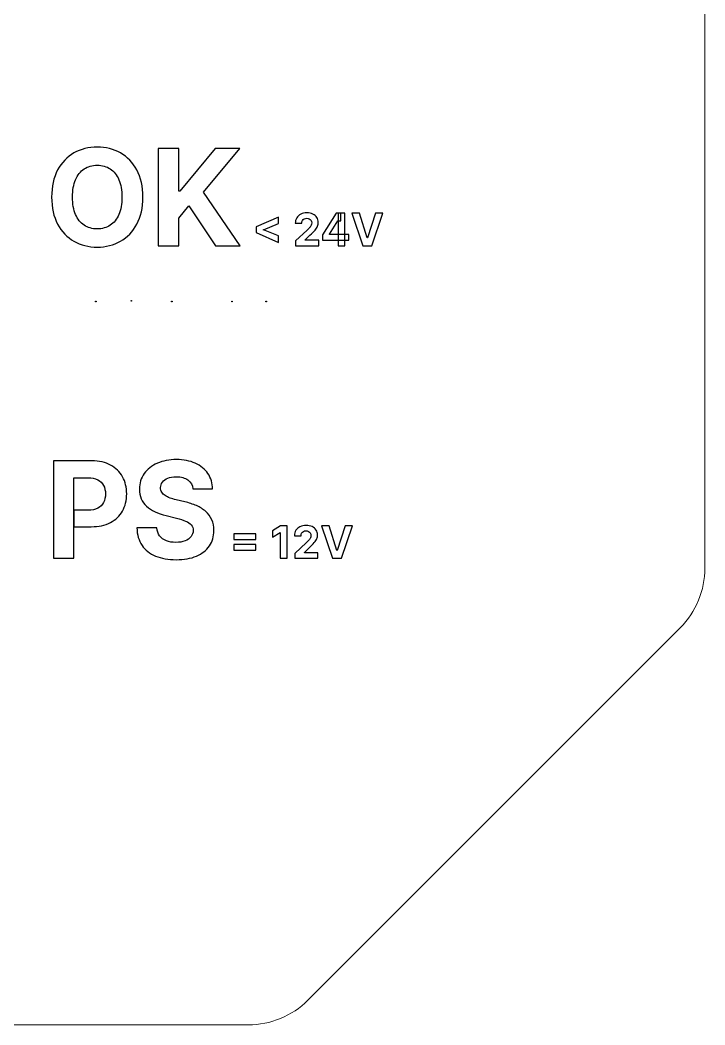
# Model space of a CAD drawing. Header units: millimetres. Extents: x -19 to 19, y -61 to 61.
# Drawn here: x 2.27 to 18.5, y -61 to -37.18 of the extents above; entities that cross this region are included whole.
import ezdxf
from ezdxf.lldxf.tags import DXFTag

# ---------------------------------------------------------------- set-up
doc = ezdxf.new("R2010")
doc.units = ezdxf.units.MM
doc.header["$MEASUREMENT"] = 0
doc.header["$XCLIPFRAME"] = 0
doc.layers.add('Layer 1', color=7, linetype='Continuous')
tags = doc.linetypes.add('New Line43', pattern=[0.2, 0.1, -0.1]).pattern_tags.tags
tags[6:7] = [DXFTag(74, 4), DXFTag(75, 0), DXFTag(340, '0'), DXFTag(46, 1.0), DXFTag(50, 0.0), DXFTag(44, 0.0), DXFTag(45, 0.0)]
tags[4:5] = [DXFTag(74, 4), DXFTag(75, 0), DXFTag(340, '0'), DXFTag(46, 1.0), DXFTag(50, 0.0), DXFTag(44, 0.0), DXFTag(45, 0.0)]
tags = doc.linetypes.add('New Line44', pattern=[0.2, 0.1, -0.1]).pattern_tags.tags
tags[6:7] = [DXFTag(74, 4), DXFTag(75, 0), DXFTag(340, '0'), DXFTag(46, 1.0), DXFTag(50, 0.0), DXFTag(44, 0.0), DXFTag(45, 0.0)]
tags[4:5] = [DXFTag(74, 4), DXFTag(75, 0), DXFTag(340, '0'), DXFTag(46, 1.0), DXFTag(50, 0.0), DXFTag(44, 0.0), DXFTag(45, 0.0)]
tags = doc.linetypes.add('New Line45', pattern=[0.2, 0.1, -0.1]).pattern_tags.tags
tags[6:7] = [DXFTag(74, 4), DXFTag(75, 0), DXFTag(340, '0'), DXFTag(46, 1.0), DXFTag(50, 0.0), DXFTag(44, 0.0), DXFTag(45, 0.0)]
tags[4:5] = [DXFTag(74, 4), DXFTag(75, 0), DXFTag(340, '0'), DXFTag(46, 1.0), DXFTag(50, 0.0), DXFTag(44, 0.0), DXFTag(45, 0.0)]
tags = doc.linetypes.add('New Line46', pattern=[0.2, 0.1, -0.1]).pattern_tags.tags
tags[6:7] = [DXFTag(74, 4), DXFTag(75, 0), DXFTag(340, '0'), DXFTag(46, 1.0), DXFTag(50, 0.0), DXFTag(44, 0.0), DXFTag(45, 0.0)]
tags[4:5] = [DXFTag(74, 4), DXFTag(75, 0), DXFTag(340, '0'), DXFTag(46, 1.0), DXFTag(50, 0.0), DXFTag(44, 0.0), DXFTag(45, 0.0)]
tags = doc.linetypes.add('New Line47', pattern=[0.2, 0.1, -0.1]).pattern_tags.tags
tags[6:7] = [DXFTag(74, 4), DXFTag(75, 0), DXFTag(340, '0'), DXFTag(46, 1.0), DXFTag(50, 0.0), DXFTag(44, 0.0), DXFTag(45, 0.0)]
tags[4:5] = [DXFTag(74, 4), DXFTag(75, 0), DXFTag(340, '0'), DXFTag(46, 1.0), DXFTag(50, 0.0), DXFTag(44, 0.0), DXFTag(45, 0.0)]
picture_1 = doc.add_image_def('image3.png', size_in_pixel=(64, 70))
picture_2 = doc.add_image_def('image17.png', size_in_pixel=(53, 68))
picture_3 = doc.add_image_def('image18.png', size_in_pixel=(46, 68))
picture_4 = doc.add_image_def('image19.png', size_in_pixel=(93, 68))
picture_5 = doc.add_image_def('image20.png', size_in_pixel=(51, 68))

msp = doc.modelspace()

# ---------------------------------------------------------------- linework, layer by layer
at = {"layer": 'Layer 1', "linetype": 'New Line47', "lineweight": 5}
msp.add_open_spline([(18.5019, -50.1686), (18.5019, -50.1686), (18.5019, 50.1865), (18.5019, 50.1865)], degree=3, dxfattribs=at)
at = {"layer": 'Layer 1'}
for points, knots in [([(5.1757, -41.3741), (5.1757, -41.626), (5.128, -41.8401), (5.0325, -42.0168), (5.0325, -42.0168), (4.9379, -42.1932), (4.8085, -42.3284), (4.6446, -42.4215), (4.6446, -42.4215), (4.4815, -42.5139), (4.298, -42.5602), (4.0944, -42.5602), (4.0944, -42.5602), (3.8891, -42.5602), (3.7049, -42.5136), (3.5418, -42.4204), (3.5418, -42.4204), (3.3787, -42.3274), (3.2498, -42.1921), (3.1551, -42.0155), (3.1551, -42.0155), (3.0603, -41.839), (3.013, -41.6252), (3.013, -41.3741), (3.013, -41.3741), (3.013, -41.122), (3.0603, -40.9079), (3.1551, -40.7312), (3.1551, -40.7312), (3.2498, -40.5544), (3.3787, -40.42), (3.5418, -40.3275), (3.5418, -40.3275), (3.7049, -40.2345), (3.8891, -40.1878), (4.0944, -40.1878), (4.0944, -40.1878), (4.298, -40.1878), (4.4815, -40.2345), (4.6446, -40.3275), (4.6446, -40.3275), (4.8085, -40.42), (4.9379, -40.5544), (5.0325, -40.7312), (5.0325, -40.7312), (5.128, -40.9079), (5.1757, -41.122), (5.1757, -41.3741)], [0, 0, 0, 0, 0.0769231, 0.0769231, 0.0769231, 0.0769231, 0.1538462, 0.1538462, 0.1538462, 0.1538462, 0.2307692, 0.2307692, 0.2307692, 0.2307692, 0.3076923, 0.3076923, 0.3076923, 0.3076923, 0.3846154, 0.3846154, 0.3846154, 0.3846154, 0.4615385, 0.4615385, 0.4615385, 0.4615385, 0.5384615, 0.5384615, 0.5384615, 0.5384615, 0.6153846, 0.6153846, 0.6153846, 0.6153846, 0.6923077, 0.6923077, 0.6923077, 0.6923077, 0.7692308, 0.7692308, 0.7692308, 0.7692308, 0.8461538, 0.8461538, 0.8461538, 0.8461538, 1, 1, 1, 1]), ([(5.5374, -42.5287), (5.5374, -42.5287), (5.5374, -40.2193), (5.5374, -40.2193), (5.5374, -40.2193), (5.5374, -40.2193), (6.0257, -40.2193), (6.0257, -40.2193), (6.0257, -40.2193), (6.0257, -40.2193), (6.0257, -41.2375), (6.0257, -41.2375), (6.0257, -41.2375), (6.0257, -41.2375), (6.0561, -41.2375), (6.0561, -41.2375), (6.0561, -41.2375), (6.0561, -41.2375), (6.8871, -40.2193), (6.8871, -40.2193), (6.8871, -40.2193), (6.8871, -40.2193), (7.4724, -40.2193), (7.4724, -40.2193), (7.4724, -40.2193), (7.4724, -40.2193), (6.6154, -41.2534), (6.6154, -41.2534), (6.6154, -41.2534), (6.6154, -41.2534), (7.4825, -42.5287), (7.4825, -42.5287), (7.4825, -42.5287), (7.4825, -42.5287), (6.8985, -42.5287), (6.8985, -42.5287), (6.8985, -42.5287), (6.8985, -42.5287), (6.2659, -41.5793), (6.2659, -41.5793), (6.2659, -41.5793), (6.2659, -41.5793), (6.0257, -41.8725), (6.0257, -41.8725), (6.0257, -41.8725), (6.0257, -41.8725), (6.0257, -42.5287), (6.0257, -42.5287), (6.0257, -42.5287), (6.0257, -42.5287), (5.5374, -42.5287), (5.5374, -42.5287)], [0, 0, 0, 0, 0.0714286, 0.0714286, 0.0714286, 0.0714286, 0.1428571, 0.1428571, 0.1428571, 0.1428571, 0.2142857, 0.2142857, 0.2142857, 0.2142857, 0.2857143, 0.2857143, 0.2857143, 0.2857143, 0.3571429, 0.3571429, 0.3571429, 0.3571429, 0.4285714, 0.4285714, 0.4285714, 0.4285714, 0.5, 0.5, 0.5, 0.5, 0.5714286, 0.5714286, 0.5714286, 0.5714286, 0.6428571, 0.6428571, 0.6428571, 0.6428571, 0.7142857, 0.7142857, 0.7142857, 0.7142857, 0.7857143, 0.7857143, 0.7857143, 0.7857143, 0.8571429, 0.8571429, 0.8571429, 0.8571429, 1, 1, 1, 1]), ([(4.6808, -41.3741), (4.6808, -41.211), (4.6564, -41.0734), (4.6074, -40.9612), (4.6074, -40.9612), (4.5593, -40.8493), (4.4913, -40.7644), (4.4033, -40.7065), (4.4033, -40.7065), (4.3154, -40.6486), (4.2124, -40.6197), (4.0944, -40.6197), (4.0944, -40.6197), (3.9763, -40.6197), (3.8733, -40.6486), (3.7855, -40.7065), (3.7855, -40.7065), (3.6975, -40.7644), (3.629, -40.8493), (3.5801, -40.9612), (3.5801, -40.9612), (3.5321, -41.0734), (3.508, -41.211), (3.508, -41.3741), (3.508, -41.3741), (3.508, -41.537), (3.5321, -41.6746), (3.5801, -41.7868), (3.5801, -41.7868), (3.629, -41.8986), (3.6975, -41.9837), (3.7855, -42.0416), (3.7855, -42.0416), (3.8733, -42.0993), (3.9763, -42.1283), (4.0944, -42.1283), (4.0944, -42.1283), (4.2124, -42.1283), (4.3154, -42.0993), (4.4033, -42.0416), (4.4033, -42.0416), (4.4913, -41.9837), (4.5593, -41.8986), (4.6074, -41.7868), (4.6074, -41.7868), (4.6564, -41.6746), (4.6808, -41.537), (4.6808, -41.3741)], [0, 0, 0, 0, 0.0769231, 0.0769231, 0.0769231, 0.0769231, 0.1538462, 0.1538462, 0.1538462, 0.1538462, 0.2307692, 0.2307692, 0.2307692, 0.2307692, 0.3076923, 0.3076923, 0.3076923, 0.3076923, 0.3846154, 0.3846154, 0.3846154, 0.3846154, 0.4615385, 0.4615385, 0.4615385, 0.4615385, 0.5384615, 0.5384615, 0.5384615, 0.5384615, 0.6153846, 0.6153846, 0.6153846, 0.6153846, 0.6923077, 0.6923077, 0.6923077, 0.6923077, 0.7692308, 0.7692308, 0.7692308, 0.7692308, 0.8461538, 0.8461538, 0.8461538, 0.8461538, 1, 1, 1, 1]), ([(7.866, -42.2148), (7.866, -42.2148), (7.866, -42.0824), (7.866, -42.0824), (7.866, -42.0824), (7.866, -42.0824), (8.3953, -41.8496), (8.3953, -41.8496), (8.3953, -41.8496), (8.3953, -41.8496), (8.3953, -42.0017), (8.3953, -42.0017), (8.3953, -42.0017), (8.3953, -42.0017), (8.0329, -42.1471), (8.0329, -42.1471), (8.0329, -42.1471), (8.0329, -42.1471), (8.0378, -42.1392), (8.0378, -42.1392), (8.0378, -42.1392), (8.0378, -42.1392), (8.0378, -42.158), (8.0378, -42.158), (8.0378, -42.158), (8.0378, -42.158), (8.0329, -42.1501), (8.0329, -42.1501), (8.0329, -42.1501), (8.0329, -42.1501), (8.3953, -42.2956), (8.3953, -42.2956), (8.3953, -42.2956), (8.3953, -42.2956), (8.3953, -42.448), (8.3953, -42.448), (8.3953, -42.448), (8.3953, -42.448), (7.866, -42.2148), (7.866, -42.2148)], [0, 0, 0, 0, 0.0909091, 0.0909091, 0.0909091, 0.0909091, 0.1818182, 0.1818182, 0.1818182, 0.1818182, 0.2727273, 0.2727273, 0.2727273, 0.2727273, 0.3636364, 0.3636364, 0.3636364, 0.3636364, 0.4545455, 0.4545455, 0.4545455, 0.4545455, 0.5454545, 0.5454545, 0.5454545, 0.5454545, 0.6363636, 0.6363636, 0.6363636, 0.6363636, 0.7272727, 0.7272727, 0.7272727, 0.7272727, 0.8181818, 0.8181818, 0.8181818, 0.8181818, 1, 1, 1, 1]), ([(8.7977, -42.5287), (8.7977, -42.5287), (8.7977, -42.4112), (8.7977, -42.4112), (8.7977, -42.4112), (8.7977, -42.4112), (9.0718, -42.1576), (9.0718, -42.1576), (9.0718, -42.1576), (9.0951, -42.1351), (9.1146, -42.1149), (9.1303, -42.0969), (9.1303, -42.0969), (9.1464, -42.0785), (9.1586, -42.0609), (9.1668, -42.0436), (9.1668, -42.0436), (9.1751, -42.0264), (9.1792, -42.0073), (9.1792, -41.9868), (9.1792, -41.9868), (9.1792, -41.9647), (9.174, -41.9449), (9.1638, -41.9286), (9.1638, -41.9286), (9.1535, -41.9121), (9.1395, -41.8997), (9.1218, -41.8909), (9.1218, -41.8909), (9.1039, -41.8817), (9.0838, -41.8772), (9.0612, -41.8772), (9.0612, -41.8772), (9.0376, -41.8772), (9.0171, -41.8821), (8.9996, -41.8916), (8.9996, -41.8916), (8.982, -41.901), (8.9684, -41.9149), (8.959, -41.9325), (8.959, -41.9325), (8.9495, -41.9501), (8.9447, -41.9713), (8.9447, -41.996), (8.9447, -41.996), (8.9447, -41.996), (8.7903, -41.996), (8.7903, -41.996), (8.7903, -41.996), (8.7903, -41.9456), (8.8016, -41.9018), (8.8244, -41.8648), (8.8244, -41.8648), (8.8472, -41.8277), (8.8792, -41.7992), (8.9203, -41.7786), (8.9203, -41.7786), (8.9614, -41.7586), (9.0087, -41.7484), (9.0623, -41.7484), (9.0623, -41.7484), (9.1175, -41.7484), (9.1654, -41.7582), (9.2063, -41.7776), (9.2063, -41.7776), (9.2474, -41.797), (9.2793, -41.8238), (9.3022, -41.8581), (9.3022, -41.8581), (9.325, -41.8922), (9.3363, -41.9319), (9.3363, -41.9763), (9.3363, -41.9763), (9.3363, -42.0052), (9.3306, -42.0337), (9.319, -42.062), (9.319, -42.062), (9.3078, -42.0905), (9.2877, -42.122), (9.2586, -42.1565), (9.2586, -42.1565), (9.2295, -42.1908), (9.1884, -42.232), (9.1356, -42.28), (9.1356, -42.28), (9.1356, -42.28), (9.0232, -42.3904), (9.0232, -42.3904), (9.0232, -42.3904), (9.0232, -42.3904), (9.0232, -42.3954), (9.0232, -42.3954), (9.0232, -42.3954), (9.0232, -42.3954), (9.3465, -42.3954), (9.3465, -42.3954), (9.3465, -42.3954), (9.3465, -42.3954), (9.3465, -42.5287), (9.3465, -42.5287), (9.3465, -42.5287), (9.3465, -42.5287), (8.7977, -42.5287), (8.7977, -42.5287)], [0, 0, 0, 0, 0.037037, 0.037037, 0.037037, 0.037037, 0.0740741, 0.0740741, 0.0740741, 0.0740741, 0.1111111, 0.1111111, 0.1111111, 0.1111111, 0.1481481, 0.1481481, 0.1481481, 0.1481481, 0.1851852, 0.1851852, 0.1851852, 0.1851852, 0.2222222, 0.2222222, 0.2222222, 0.2222222, 0.2592593, 0.2592593, 0.2592593, 0.2592593, 0.2962963, 0.2962963, 0.2962963, 0.2962963, 0.3333333, 0.3333333, 0.3333333, 0.3333333, 0.3703704, 0.3703704, 0.3703704, 0.3703704, 0.4074074, 0.4074074, 0.4074074, 0.4074074, 0.4444444, 0.4444444, 0.4444444, 0.4444444, 0.4814815, 0.4814815, 0.4814815, 0.4814815, 0.5185185, 0.5185185, 0.5185185, 0.5185185, 0.5555556, 0.5555556, 0.5555556, 0.5555556, 0.5925926, 0.5925926, 0.5925926, 0.5925926, 0.6296296, 0.6296296, 0.6296296, 0.6296296, 0.6666667, 0.6666667, 0.6666667, 0.6666667, 0.7037037, 0.7037037, 0.7037037, 0.7037037, 0.7407407, 0.7407407, 0.7407407, 0.7407407, 0.7777778, 0.7777778, 0.7777778, 0.7777778, 0.8148148, 0.8148148, 0.8148148, 0.8148148, 0.8518519, 0.8518519, 0.8518519, 0.8518519, 0.8888889, 0.8888889, 0.8888889, 0.8888889, 0.9259259, 0.9259259, 0.9259259, 0.9259259, 1, 1, 1, 1]), ([(9.4362, -42.3932), (9.4362, -42.3932), (9.4362, -42.2652), (9.4362, -42.2652), (9.4362, -42.2652), (9.4362, -42.2652), (9.7576, -41.7589), (9.7576, -41.7589), (9.7576, -41.7589), (9.7576, -41.7589), (9.8681, -41.7589), (9.8681, -41.7589), (9.8681, -41.7589), (9.8681, -41.7589), (9.8681, -41.9364), (9.8681, -41.9364), (9.8681, -41.9364), (9.8681, -41.9364), (9.8026, -41.9364), (9.8026, -41.9364), (9.8026, -41.9364), (9.8026, -41.9364), (9.6001, -42.2567), (9.6001, -42.2567), (9.6001, -42.2567), (9.6001, -42.2567), (9.6001, -42.2627), (9.6001, -42.2627), (9.6001, -42.2627), (9.6001, -42.2627), (10.0568, -42.2627), (10.0568, -42.2627), (10.0568, -42.2627), (10.0568, -42.2627), (10.0568, -42.3932), (10.0568, -42.3932), (10.0568, -42.3932), (10.0568, -42.3932), (9.4362, -42.3932), (9.4362, -42.3932)], [0, 0, 0, 0, 0.0909091, 0.0909091, 0.0909091, 0.0909091, 0.1818182, 0.1818182, 0.1818182, 0.1818182, 0.2727273, 0.2727273, 0.2727273, 0.2727273, 0.3636364, 0.3636364, 0.3636364, 0.3636364, 0.4545455, 0.4545455, 0.4545455, 0.4545455, 0.5454545, 0.5454545, 0.5454545, 0.5454545, 0.6363636, 0.6363636, 0.6363636, 0.6363636, 0.7272727, 0.7272727, 0.7272727, 0.7272727, 0.8181818, 0.8181818, 0.8181818, 0.8181818, 1, 1, 1, 1]), ([(9.8057, -42.5287), (9.8057, -42.5287), (9.8057, -42.3542), (9.8057, -42.3542), (9.8057, -42.3542), (9.8057, -42.3542), (9.8088, -42.2974), (9.8088, -42.2974), (9.8088, -42.2974), (9.8088, -42.2974), (9.8088, -41.7589), (9.8088, -41.7589), (9.8088, -41.7589), (9.8088, -41.7589), (9.9613, -41.7589), (9.9613, -41.7589), (9.9613, -41.7589), (9.9613, -41.7589), (9.9613, -42.5287), (9.9613, -42.5287), (9.9613, -42.5287), (9.9613, -42.5287), (9.8057, -42.5287), (9.8057, -42.5287)], [0, 0, 0, 0, 0.1428571, 0.1428571, 0.1428571, 0.1428571, 0.2857143, 0.2857143, 0.2857143, 0.2857143, 0.4285714, 0.4285714, 0.4285714, 0.4285714, 0.5714286, 0.5714286, 0.5714286, 0.5714286, 0.7142857, 0.7142857, 0.7142857, 0.7142857, 1, 1, 1, 1]), ([(10.3088, -41.7589), (10.3088, -41.7589), (10.4949, -42.3435), (10.4949, -42.3435), (10.4949, -42.3435), (10.4949, -42.3435), (10.5021, -42.3435), (10.5021, -42.3435), (10.5021, -42.3435), (10.5021, -42.3435), (10.6885, -41.7589), (10.6885, -41.7589), (10.6885, -41.7589), (10.6885, -41.7589), (10.8689, -41.7589), (10.8689, -41.7589), (10.8689, -41.7589), (10.8689, -41.7589), (10.6035, -42.5287), (10.6035, -42.5287), (10.6035, -42.5287), (10.6035, -42.5287), (10.3938, -42.5287), (10.3938, -42.5287), (10.3938, -42.5287), (10.3938, -42.5287), (10.128, -41.7589), (10.128, -41.7589), (10.128, -41.7589), (10.128, -41.7589), (10.3088, -41.7589), (10.3088, -41.7589)], [0, 0, 0, 0, 0.1111111, 0.1111111, 0.1111111, 0.1111111, 0.2222222, 0.2222222, 0.2222222, 0.2222222, 0.3333333, 0.3333333, 0.3333333, 0.3333333, 0.4444444, 0.4444444, 0.4444444, 0.4444444, 0.5555556, 0.5555556, 0.5555556, 0.5555556, 0.6666667, 0.6666667, 0.6666667, 0.6666667, 0.7777778, 0.7777778, 0.7777778, 0.7777778, 1, 1, 1, 1]), ([(3.0536, -49.9379), (3.0536, -49.9379), (3.0536, -47.6283), (3.0536, -47.6283), (3.0536, -47.6283), (3.0536, -47.6283), (3.9647, -47.6283), (3.9647, -47.6283), (3.9647, -47.6283), (4.1399, -47.6283), (4.2891, -47.6619), (4.4123, -47.7289), (4.4123, -47.7289), (4.5357, -47.7949), (4.6297, -47.887), (4.6942, -48.0052), (4.6942, -48.0052), (4.7597, -48.1223), (4.7924, -48.2577), (4.7924, -48.411), (4.7924, -48.411), (4.7924, -48.5644), (4.7593, -48.6995), (4.6932, -48.817), (4.6932, -48.817), (4.627, -48.9342), (4.5311, -49.0256), (4.4055, -49.0908), (4.4055, -49.0908), (4.2808, -49.1564), (4.1296, -49.1889), (3.9523, -49.1889), (3.9523, -49.1889), (3.9523, -49.1889), (3.5422, -49.1889), (3.5422, -49.1889), (3.5422, -49.1889), (3.5422, -49.1889), (3.5422, -48.7977), (3.5422, -48.7977), (3.5422, -48.7977), (3.5422, -48.7977), (3.8733, -48.7977), (3.8733, -48.7977), (3.8733, -48.7977), (3.9673, -48.7977), (4.0448, -48.7818), (4.1056, -48.7493), (4.1056, -48.7493), (4.1672, -48.7161), (4.2131, -48.6706), (4.2432, -48.6127), (4.2432, -48.6127), (4.274, -48.5542), (4.2894, -48.4868), (4.2894, -48.411), (4.2894, -48.411), (4.2894, -48.3344), (4.274, -48.2673), (4.2432, -48.2101), (4.2432, -48.2101), (4.2131, -48.1523), (4.1672, -48.1075), (4.1056, -48.0761), (4.1056, -48.0761), (4.044, -48.0436), (3.9659, -48.0277), (3.8711, -48.0277), (3.8711, -48.0277), (3.8711, -48.0277), (3.5418, -48.0277), (3.5418, -48.0277), (3.5418, -48.0277), (3.5418, -48.0277), (3.5418, -49.9379), (3.5418, -49.9379), (3.5418, -49.9379), (3.5418, -49.9379), (3.0536, -49.9379), (3.0536, -49.9379)], [0, 0, 0, 0, 0.047619, 0.047619, 0.047619, 0.047619, 0.0952381, 0.0952381, 0.0952381, 0.0952381, 0.1428571, 0.1428571, 0.1428571, 0.1428571, 0.1904762, 0.1904762, 0.1904762, 0.1904762, 0.2380952, 0.2380952, 0.2380952, 0.2380952, 0.2857143, 0.2857143, 0.2857143, 0.2857143, 0.3333333, 0.3333333, 0.3333333, 0.3333333, 0.3809524, 0.3809524, 0.3809524, 0.3809524, 0.4285714, 0.4285714, 0.4285714, 0.4285714, 0.4761905, 0.4761905, 0.4761905, 0.4761905, 0.5238095, 0.5238095, 0.5238095, 0.5238095, 0.5714286, 0.5714286, 0.5714286, 0.5714286, 0.6190476, 0.6190476, 0.6190476, 0.6190476, 0.6666667, 0.6666667, 0.6666667, 0.6666667, 0.7142857, 0.7142857, 0.7142857, 0.7142857, 0.7619048, 0.7619048, 0.7619048, 0.7619048, 0.8095238, 0.8095238, 0.8095238, 0.8095238, 0.8571429, 0.8571429, 0.8571429, 0.8571429, 0.9047619, 0.9047619, 0.9047619, 0.9047619, 1, 1, 1, 1]), ([(6.3623, -48.2927), (6.3532, -48.2017), (6.3145, -48.1308), (6.2461, -48.0807), (6.2461, -48.0807), (6.1777, -48.0302), (6.0849, -48.0052), (5.9676, -48.0052), (5.9676, -48.0052), (5.888, -48.0052), (5.8206, -48.0165), (5.7658, -48.0386), (5.7658, -48.0386), (5.7109, -48.0605), (5.6689, -48.0913), (5.6395, -48.1301), (5.6395, -48.1301), (5.6109, -48.1692), (5.5966, -48.2137), (5.5966, -48.2631), (5.5966, -48.2631), (5.5951, -48.3047), (5.6038, -48.3407), (5.6226, -48.3714), (5.6226, -48.3714), (5.6421, -48.4024), (5.6689, -48.429), (5.7026, -48.4515), (5.7026, -48.4515), (5.7365, -48.4734), (5.7755, -48.4924), (5.8199, -48.509), (5.8199, -48.509), (5.8642, -48.5248), (5.9116, -48.5383), (5.962, -48.5496), (5.962, -48.5496), (5.962, -48.5496), (6.1695, -48.5994), (6.1695, -48.5994), (6.1695, -48.5994), (6.2701, -48.6219), (6.3627, -48.6519), (6.4468, -48.6897), (6.4468, -48.6897), (6.531, -48.727), (6.6039, -48.7733), (6.6656, -48.8283), (6.6656, -48.8283), (6.7272, -48.883), (6.775, -48.9475), (6.8089, -49.022), (6.8089, -49.022), (6.8434, -49.0965), (6.861, -49.1818), (6.8618, -49.2781), (6.8618, -49.2781), (6.861, -49.4193), (6.825, -49.542), (6.7535, -49.6458), (6.7535, -49.6458), (6.6828, -49.7488), (6.5807, -49.8288), (6.4468, -49.8861), (6.4468, -49.8861), (6.3137, -49.9422), (6.1533, -49.9703), (5.9653, -49.9703), (5.9653, -49.9703), (5.7789, -49.9703), (5.6166, -49.9418), (5.4782, -49.8846), (5.4782, -49.8846), (5.3407, -49.8275), (5.2331, -49.7431), (5.1557, -49.631), (5.1557, -49.631), (5.0791, -49.5184), (5.0388, -49.3787), (5.0351, -49.2129), (5.0351, -49.2129), (5.0351, -49.2129), (5.5075, -49.2129), (5.5075, -49.2129), (5.5075, -49.2129), (5.5128, -49.2901), (5.535, -49.3547), (5.5741, -49.4065), (5.5741, -49.4065), (5.6139, -49.4577), (5.6669, -49.4965), (5.733, -49.5227), (5.733, -49.5227), (5.7999, -49.5484), (5.8756, -49.5611), (5.9597, -49.5611), (5.9597, -49.5611), (6.0424, -49.5611), (6.1142, -49.5491), (6.1751, -49.5251), (6.1751, -49.5251), (6.2368, -49.5011), (6.2845, -49.4676), (6.3183, -49.4245), (6.3183, -49.4245), (6.3521, -49.3819), (6.3691, -49.3325), (6.3691, -49.2771), (6.3691, -49.2771), (6.3691, -49.2252), (6.3536, -49.1814), (6.3228, -49.1462), (6.3228, -49.1462), (6.2927, -49.1109), (6.2484, -49.0809), (6.1897, -49.0558), (6.1897, -49.0558), (6.1318, -49.0312), (6.0608, -49.0086), (5.9766, -48.9885), (5.9766, -48.9885), (5.9766, -48.9885), (5.7251, -48.9253), (5.7251, -48.9253), (5.7251, -48.9253), (5.5305, -48.8777), (5.3767, -48.8037), (5.264, -48.7031), (5.264, -48.7031), (5.1512, -48.6022), (5.0952, -48.4667), (5.096, -48.2959), (5.096, -48.2959), (5.0952, -48.1561), (5.1324, -48.0341), (5.2076, -47.9293), (5.2076, -47.9293), (5.2835, -47.8249), (5.3876, -47.7434), (5.5199, -47.6849), (5.5199, -47.6849), (5.6522, -47.6262), (5.8026, -47.597), (5.971, -47.597), (5.971, -47.597), (6.1424, -47.597), (6.292, -47.6262), (6.4197, -47.6849), (6.4197, -47.6849), (6.5483, -47.7434), (6.6483, -47.8249), (6.7196, -47.9293), (6.7196, -47.9293), (6.7911, -48.0341), (6.8279, -48.1552), (6.8302, -48.2927), (6.8302, -48.2927), (6.8302, -48.2927), (6.3623, -48.2927), (6.3623, -48.2927)], [0, 0, 0, 0, 0.0243902, 0.0243902, 0.0243902, 0.0243902, 0.0487805, 0.0487805, 0.0487805, 0.0487805, 0.0731707, 0.0731707, 0.0731707, 0.0731707, 0.097561, 0.097561, 0.097561, 0.097561, 0.1219512, 0.1219512, 0.1219512, 0.1219512, 0.1463415, 0.1463415, 0.1463415, 0.1463415, 0.1707317, 0.1707317, 0.1707317, 0.1707317, 0.195122, 0.195122, 0.195122, 0.195122, 0.2195122, 0.2195122, 0.2195122, 0.2195122, 0.2439024, 0.2439024, 0.2439024, 0.2439024, 0.2682927, 0.2682927, 0.2682927, 0.2682927, 0.2926829, 0.2926829, 0.2926829, 0.2926829, 0.3170732, 0.3170732, 0.3170732, 0.3170732, 0.3414634, 0.3414634, 0.3414634, 0.3414634, 0.3658537, 0.3658537, 0.3658537, 0.3658537, 0.3902439, 0.3902439, 0.3902439, 0.3902439, 0.4146341, 0.4146341, 0.4146341, 0.4146341, 0.4390244, 0.4390244, 0.4390244, 0.4390244, 0.4634146, 0.4634146, 0.4634146, 0.4634146, 0.4878049, 0.4878049, 0.4878049, 0.4878049, 0.5121951, 0.5121951, 0.5121951, 0.5121951, 0.5365854, 0.5365854, 0.5365854, 0.5365854, 0.5609756, 0.5609756, 0.5609756, 0.5609756, 0.5853659, 0.5853659, 0.5853659, 0.5853659, 0.6097561, 0.6097561, 0.6097561, 0.6097561, 0.6341463, 0.6341463, 0.6341463, 0.6341463, 0.6585366, 0.6585366, 0.6585366, 0.6585366, 0.6829268, 0.6829268, 0.6829268, 0.6829268, 0.7073171, 0.7073171, 0.7073171, 0.7073171, 0.7317073, 0.7317073, 0.7317073, 0.7317073, 0.7560976, 0.7560976, 0.7560976, 0.7560976, 0.7804878, 0.7804878, 0.7804878, 0.7804878, 0.804878, 0.804878, 0.804878, 0.804878, 0.8292683, 0.8292683, 0.8292683, 0.8292683, 0.8536585, 0.8536585, 0.8536585, 0.8536585, 0.8780488, 0.8780488, 0.8780488, 0.8780488, 0.902439, 0.902439, 0.902439, 0.902439, 0.9268293, 0.9268293, 0.9268293, 0.9268293, 0.9512195, 0.9512195, 0.9512195, 0.9512195, 1, 1, 1, 1]), ([(8.5961, -49.1681), (8.5961, -49.1681), (8.5961, -49.9379), (8.5961, -49.9379), (8.5961, -49.9379), (8.5961, -49.9379), (8.4334, -49.9379), (8.4334, -49.9379), (8.4334, -49.9379), (8.4334, -49.9379), (8.4334, -49.3227), (8.4334, -49.3227), (8.4334, -49.3227), (8.4334, -49.3227), (8.4289, -49.3227), (8.4289, -49.3227), (8.4289, -49.3227), (8.4289, -49.3227), (8.2526, -49.4331), (8.2526, -49.4331), (8.2526, -49.4331), (8.2526, -49.4331), (8.2526, -49.2888), (8.2526, -49.2888), (8.2526, -49.2888), (8.2526, -49.2888), (8.4432, -49.1681), (8.4432, -49.1681), (8.4432, -49.1681), (8.4432, -49.1681), (8.5961, -49.1681), (8.5961, -49.1681)], [0, 0, 0, 0, 0.1111111, 0.1111111, 0.1111111, 0.1111111, 0.2222222, 0.2222222, 0.2222222, 0.2222222, 0.3333333, 0.3333333, 0.3333333, 0.3333333, 0.4444444, 0.4444444, 0.4444444, 0.4444444, 0.5555556, 0.5555556, 0.5555556, 0.5555556, 0.6666667, 0.6666667, 0.6666667, 0.6666667, 0.7777778, 0.7777778, 0.7777778, 0.7777778, 1, 1, 1, 1]), ([(8.7791, -49.9379), (8.7791, -49.9379), (8.7791, -49.8204), (8.7791, -49.8204), (8.7791, -49.8204), (8.7791, -49.8204), (9.0531, -49.5667), (9.0531, -49.5667), (9.0531, -49.5667), (9.0764, -49.5441), (9.0959, -49.524), (9.1118, -49.506), (9.1118, -49.506), (9.1278, -49.4877), (9.1399, -49.4701), (9.1482, -49.4528), (9.1482, -49.4528), (9.1564, -49.4355), (9.1606, -49.4164), (9.1606, -49.396), (9.1606, -49.396), (9.1606, -49.3737), (9.1555, -49.354), (9.1452, -49.3377), (9.1452, -49.3377), (9.135, -49.3212), (9.1208, -49.3088), (9.1031, -49.3), (9.1031, -49.3), (9.0852, -49.2908), (9.0651, -49.2863), (9.0426, -49.2863), (9.0426, -49.2863), (9.0191, -49.2863), (8.9986, -49.2912), (8.981, -49.3008), (8.981, -49.3008), (8.9634, -49.3103), (8.9499, -49.324), (8.9404, -49.3416), (8.9404, -49.3416), (8.9308, -49.3593), (8.926, -49.3805), (8.926, -49.4052), (8.926, -49.4052), (8.926, -49.4052), (8.7716, -49.4052), (8.7716, -49.4052), (8.7716, -49.4052), (8.7716, -49.3547), (8.7831, -49.3109), (8.8057, -49.2739), (8.8057, -49.2739), (8.8285, -49.2369), (8.8605, -49.2082), (8.9016, -49.1878), (8.9016, -49.1878), (8.9427, -49.1677), (8.9902, -49.1574), (9.0438, -49.1574), (9.0438, -49.1574), (9.0988, -49.1574), (9.1468, -49.1673), (9.1876, -49.1868), (9.1876, -49.1868), (9.2289, -49.2061), (9.2607, -49.233), (9.2835, -49.2672), (9.2835, -49.2672), (9.3063, -49.3015), (9.3178, -49.3409), (9.3178, -49.3855), (9.3178, -49.3855), (9.3178, -49.4144), (9.3119, -49.4429), (9.3005, -49.4711), (9.3005, -49.4711), (9.2891, -49.4997), (9.269, -49.5311), (9.2399, -49.5657), (9.2399, -49.5657), (9.2109, -49.5999), (9.1699, -49.6412), (9.117, -49.6892), (9.117, -49.6892), (9.117, -49.6892), (9.0047, -49.7996), (9.0047, -49.7996), (9.0047, -49.7996), (9.0047, -49.7996), (9.0047, -49.8046), (9.0047, -49.8046), (9.0047, -49.8046), (9.0047, -49.8046), (9.3278, -49.8046), (9.3278, -49.8046), (9.3278, -49.8046), (9.3278, -49.8046), (9.3278, -49.9379), (9.3278, -49.9379), (9.3278, -49.9379), (9.3278, -49.9379), (8.7791, -49.9379), (8.7791, -49.9379)], [0, 0, 0, 0, 0.037037, 0.037037, 0.037037, 0.037037, 0.0740741, 0.0740741, 0.0740741, 0.0740741, 0.1111111, 0.1111111, 0.1111111, 0.1111111, 0.1481481, 0.1481481, 0.1481481, 0.1481481, 0.1851852, 0.1851852, 0.1851852, 0.1851852, 0.2222222, 0.2222222, 0.2222222, 0.2222222, 0.2592593, 0.2592593, 0.2592593, 0.2592593, 0.2962963, 0.2962963, 0.2962963, 0.2962963, 0.3333333, 0.3333333, 0.3333333, 0.3333333, 0.3703704, 0.3703704, 0.3703704, 0.3703704, 0.4074074, 0.4074074, 0.4074074, 0.4074074, 0.4444444, 0.4444444, 0.4444444, 0.4444444, 0.4814815, 0.4814815, 0.4814815, 0.4814815, 0.5185185, 0.5185185, 0.5185185, 0.5185185, 0.5555556, 0.5555556, 0.5555556, 0.5555556, 0.5925926, 0.5925926, 0.5925926, 0.5925926, 0.6296296, 0.6296296, 0.6296296, 0.6296296, 0.6666667, 0.6666667, 0.6666667, 0.6666667, 0.7037037, 0.7037037, 0.7037037, 0.7037037, 0.7407407, 0.7407407, 0.7407407, 0.7407407, 0.7777778, 0.7777778, 0.7777778, 0.7777778, 0.8148148, 0.8148148, 0.8148148, 0.8148148, 0.8518519, 0.8518519, 0.8518519, 0.8518519, 0.8888889, 0.8888889, 0.8888889, 0.8888889, 0.9259259, 0.9259259, 0.9259259, 0.9259259, 1, 1, 1, 1]), ([(9.5894, -49.1681), (9.5894, -49.1681), (9.7754, -49.7527), (9.7754, -49.7527), (9.7754, -49.7527), (9.7754, -49.7527), (9.7825, -49.7527), (9.7825, -49.7527), (9.7825, -49.7527), (9.7825, -49.7527), (9.9691, -49.1681), (9.9691, -49.1681), (9.9691, -49.1681), (9.9691, -49.1681), (10.1495, -49.1681), (10.1495, -49.1681), (10.1495, -49.1681), (10.1495, -49.1681), (9.8841, -49.9379), (9.8841, -49.9379), (9.8841, -49.9379), (9.8841, -49.9379), (9.6744, -49.9379), (9.6744, -49.9379), (9.6744, -49.9379), (9.6744, -49.9379), (9.4086, -49.1681), (9.4086, -49.1681), (9.4086, -49.1681), (9.4086, -49.1681), (9.5894, -49.1681), (9.5894, -49.1681)], [0, 0, 0, 0, 0.1111111, 0.1111111, 0.1111111, 0.1111111, 0.2222222, 0.2222222, 0.2222222, 0.2222222, 0.3333333, 0.3333333, 0.3333333, 0.3333333, 0.4444444, 0.4444444, 0.4444444, 0.4444444, 0.5555556, 0.5555556, 0.5555556, 0.5555556, 0.6666667, 0.6666667, 0.6666667, 0.6666667, 0.7777778, 0.7777778, 0.7777778, 0.7777778, 1, 1, 1, 1]), ([(7.3345, -49.4951), (7.3345, -49.4951), (7.3345, -49.3611), (7.3345, -49.3611), (7.3345, -49.3611), (7.3345, -49.3611), (7.8535, -49.3611), (7.8535, -49.3611), (7.8535, -49.3611), (7.8535, -49.3611), (7.8535, -49.4951), (7.8535, -49.4951), (7.8535, -49.4951), (7.8535, -49.4951), (7.3345, -49.4951), (7.3345, -49.4951)], [0, 0, 0, 0, 0.2, 0.2, 0.2, 0.2, 0.4, 0.4, 0.4, 0.4, 0.6, 0.6, 0.6, 0.6, 1, 1, 1, 1]), ([(7.3345, -49.7446), (7.3345, -49.7446), (7.3345, -49.6108), (7.3345, -49.6108), (7.3345, -49.6108), (7.3345, -49.6108), (7.8535, -49.6108), (7.8535, -49.6108), (7.8535, -49.6108), (7.8535, -49.6108), (7.8535, -49.7446), (7.8535, -49.7446), (7.8535, -49.7446), (7.8535, -49.7446), (7.3345, -49.7446), (7.3345, -49.7446)], [0, 0, 0, 0, 0.2, 0.2, 0.2, 0.2, 0.4, 0.4, 0.4, 0.4, 0.6, 0.6, 0.6, 0.6, 1, 1, 1, 1])]:
    msp.add_open_spline(points, degree=3, knots=knots, dxfattribs=at)
at = {"layer": 'Layer 1', "linetype": 'New Line46', "lineweight": 5}
msp.add_open_spline([(17.9162, -51.5834), (18.2902, -51.2094), (18.5019, -50.6979), (18.5019, -50.1686)], degree=3, dxfattribs=at)
at = {"layer": 'Layer 1', "linetype": 'New Line45', "lineweight": 5}
msp.add_open_spline([(9.0887, -60.4144), (9.0887, -60.4144), (17.9162, -51.5834), (17.9162, -51.5834)], degree=3, dxfattribs=at)
at = {"layer": 'Layer 1', "linetype": 'New Line44', "lineweight": 5}
msp.add_open_spline([(7.674, -61.0001), (8.2031, -61.0001), (8.7148, -60.7884), (9.0887, -60.4144)], degree=3, dxfattribs=at)
at = {"layer": 'Layer 1', "linetype": 'New Line43', "lineweight": 5}
msp.add_open_spline([(-17.002, -61.0001), (-17.002, -61.0001), (7.674, -61.0001), (7.674, -61.0001)], degree=3, dxfattribs=at)

# ---------------------------------------------------------------- pictures from other files: only their frames are drawn
at = {"layer": 'Layer 1', "color": 0}
image = msp.add_image(picture_1, insert=(4.8224, -45.4257), size_in_units=(0.8889, 0.9722), dxfattribs=at)
image.set_boundary_path([(4.822, -45.426), (5.712, -44.45)])
image.dxf.flags = 3
at = {"layer": 'Layer 1'}
image = msp.add_image(picture_5, insert=(3.9939, -45.4126), size_in_units=(0.7083, 0.9444), dxfattribs=at)
image.set_boundary_path([(3.994, -45.413), (4.709, -44.463)])
image.dxf.flags = 3
image = msp.add_image(picture_4, insert=(5.7665, -45.4126), size_in_units=(1.2917, 0.9444), dxfattribs=at)
image.set_boundary_path([(5.766, -45.413), (7.07, -44.463)])
image.dxf.flags = 3
image = msp.add_image(picture_3, insert=(7.177, -45.4126), size_in_units=(0.6389, 0.9444), dxfattribs=at)
image.set_boundary_path([(7.177, -45.413), (7.819, -44.463)])
image.dxf.flags = 3
image = msp.add_image(picture_2, insert=(7.9765, -45.4126), size_in_units=(0.7361, 0.9444), dxfattribs=at)
image.set_boundary_path([(7.976, -45.413), (8.725, -44.463)])
image.dxf.flags = 3

doc.saveas('drawing.dxf')
